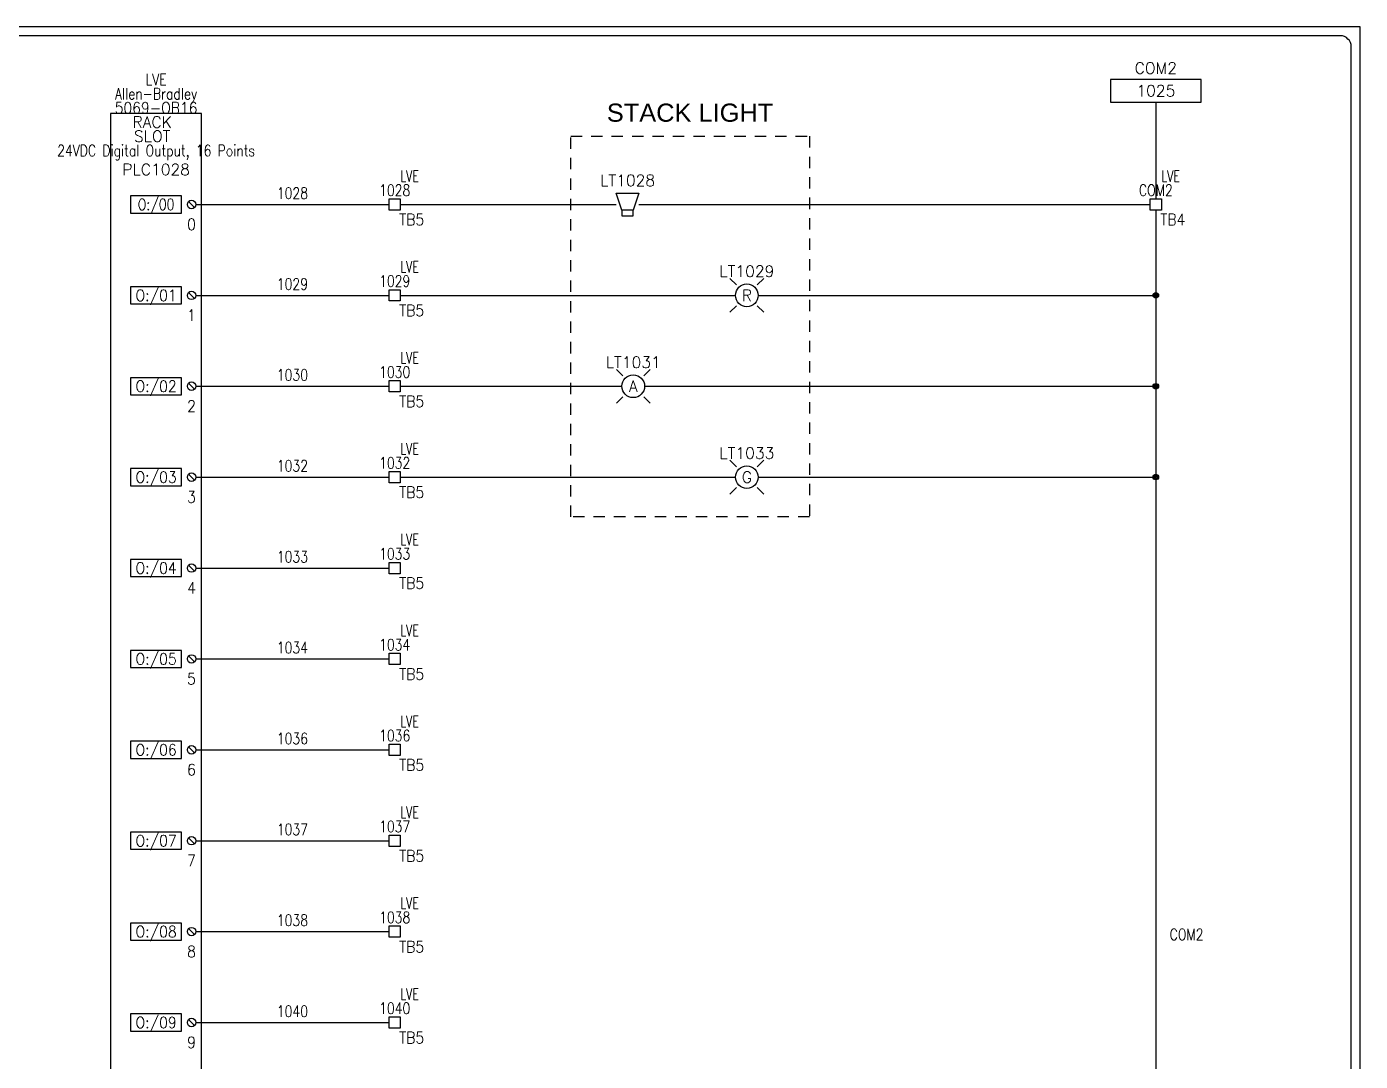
# Model space of a CAD drawing. Header units: inches. Extents: x 0 to 34.2, y 0 to 22.
# Drawn here: x 19.58 to 34.25, y 10.57 to 21.96 of the extents above; entities that cross this region are included whole.
import ezdxf
from ezdxf.enums import TextEntityAlignment as Align

# ---------------------------------------------------------------- set-up
doc = ezdxf.new("R2010")
doc.units = ezdxf.units.IN
doc.header["$MEASUREMENT"] = 0
doc.linetypes.add('HIDDEN2', pattern=[0.1875, 0.125, -0.0625])
for name, color, linetype in [('BLU_18AWG', 5, 'Continuous'), ('BLU_WHT_12AWG', 4, 'Continuous'), ('DESC', 150, 'Continuous'), ('LOC', 8, 'Continuous'), ('LOCBOX', 3, 'HIDDEN2'), ('MISC', 7, 'Continuous'), ('SYMS', 7, 'Continuous'), ('TAGS', 1, 'Continuous'), ('TERMS', 3, 'Continuous'), ('WIRENO', 3, 'Continuous'), ('WIREREF', 50, 'Continuous'), ('XREF', 7, 'Continuous')]:
    doc.layers.add(name, color=color, linetype=linetype)
doc.styles.add('Fields', font='simplex.shx', dxfattribs={"height": 0.185})
doc.styles.get("Standard").update_dxf_attribs({"font": 'arial.ttf'})
doc.styles.add('WD', font='romans.shx', dxfattribs={"height": 0.185})

# ---------------------------------------------------------------- blocks, each defined once
blk = doc.blocks.new('RG_Master_Ver_4_2_2')
at = {"color": 3}
for p, q in [((34.028, 21.856), (0.25, 21.856)), ((34.15, 0.194), (34.15, 21.734))]:
    blk.add_line(p, q, dxfattribs=at)
blk.add_lwpolyline([(0, -0.044), (34.25, -0.044), (34.25, 21.956), (0, 21.956)], close=True, dxfattribs=at)
blk.add_arc((34.028, 21.734), 0.122, 0, 90, dxfattribs=at)
at = {"style": 'Fields'}
for tag, p in [('DESCRIPTION_3', (13.116, 1.307)), ('DRN_3', (15.472, 1.307)), ('CHK_3', (16.529, 1.307)), ('APP_3', (17.552, 1.307)), ('DATE_3', (18.829, 1.307)), ('CUSTOMER', (28.997, 1.214)), ('DRAWING_DESC', (32.229, 1.246)), ('DESCRIPTION_2', (13.116, 0.951)), ('DRN_2', (15.472, 0.951)), ('CHK_2', (16.529, 0.951)), ('APP_2', (17.552, 0.951)), ('DATE_2', (18.829, 0.951)), ('DRAWING_#', (32.125, 0.894)), ('SIZE', (30.715, 0.894)), ('REV', (33.543, 0.894)), ('DESCRIPTION_1', (13.116, 0.596)), ('DRN_1', (15.472, 0.596)), ('CHK_1', (16.529, 0.596)), ('APP_1', (17.552, 0.596)), ('DATE_1', (18.829, 0.596)), ('PROJECT_#', (28.981, 0.581)), ('DRN_BY', (30.875, 0.524)), ('CHK_BY', (31.762, 0.524)), ('APP_BY', (32.75, 0.524)), ('SCALE', (33.652, 0.524)), ('PROJECT_NAME', (29.021, 0.176)), ('SHEETNUM', (32.753, 0.176)), ('TTL_SHTS', (33.547, 0.176))]:
    blk.add_attdef(tag, text='', height=0.125, dxfattribs=at).set_placement(p, align=Align.CENTER)
at = {"style": 'Fields', "flags": 9}
blk.add_attdef('WD_TB', (9.953, 0.194), '', height=0.0638, dxfattribs=at)
blk = doc.blocks.new('HA2D1_REF_1')
for p, q in [((0, 0.25), (0, 0)), ((1, 0.25), (0, 0.25)), ((1, 0), (1, 0.25)), ((0, 0), (1, 0))]:
    blk.add_line(p, q)
at = {"style": 'WD'}
for tag, p in [('DESC1', (0.5, 0.3125)), ('XREF', (0.5, 0.0625))]:
    blk.add_attdef(tag, text='', height=0.125, dxfattribs=at).set_placement(p, align=Align.CENTER)
at = {"style": 'WD', "flags": 1}
blk.add_attdef('SIGCODE', text='', height=0.125, dxfattribs=at).set_placement((0.5, -0.125), align=Align.CENTER)
blk = doc.blocks.new('PLCIO_16D3')
at = {"layer": 'SYMS'}
for p, q in [((0.5, 1), (-0.5, 1)), ((-0.5, 1), (-0.5, -17.5)), ((0.5, -17.5), (0.5, 1)), ((0.281, 0.094), (-0.281, 0.094)), ((-0.281, 0.094), (-0.281, -0.094)), ((0.281, -0.094), (0.281, 0.094)), ((0.357, 0.033), (0.424, -0.033)), ((-0.281, -0.094), (0.281, -0.094)), ((0.281, -0.906), (-0.281, -0.906)), ((-0.281, -0.906), (-0.281, -1.094)), ((0.281, -1.094), (0.281, -0.906)), ((0.357, -0.967), (0.424, -1.033)), ((-0.281, -1.094), (0.281, -1.094)), ((0.281, -1.906), (-0.281, -1.906)), ((-0.281, -1.906), (-0.281, -2.094)), ((0.281, -2.094), (0.281, -1.906)), ((0.357, -1.967), (0.424, -2.033)), ((-0.281, -2.094), (0.281, -2.094)), ((0.281, -2.906), (-0.281, -2.906)), ((-0.281, -2.906), (-0.281, -3.094)), ((0.281, -3.094), (0.281, -2.906)), ((0.357, -2.967), (0.424, -3.033)), ((-0.281, -3.094), (0.281, -3.094)), ((0.281, -3.906), (-0.281, -3.906)), ((-0.281, -3.906), (-0.281, -4.094)), ((0.281, -4.094), (0.281, -3.906)), ((-0.281, -4.094), (0.281, -4.094)), ((0.357, -3.967), (0.424, -4.033)), ((0.281, -4.906), (-0.281, -4.906)), ((-0.281, -4.906), (-0.281, -5.094)), ((0.281, -5.094), (0.281, -4.906)), ((0.357, -4.967), (0.424, -5.033)), ((-0.281, -5.094), (0.281, -5.094)), ((0.281, -5.906), (-0.281, -5.906)), ((-0.281, -5.906), (-0.281, -6.094)), ((0.281, -6.094), (0.281, -5.906)), ((0.357, -5.967), (0.424, -6.033)), ((-0.281, -6.094), (0.281, -6.094)), ((0.281, -6.906), (-0.281, -6.906)), ((-0.281, -6.906), (-0.281, -7.094)), ((0.281, -7.094), (0.281, -6.906)), ((0.357, -6.967), (0.424, -7.033)), ((-0.281, -7.094), (0.281, -7.094)), ((0.281, -7.906), (-0.281, -7.906)), ((-0.281, -7.906), (-0.281, -8.094)), ((0.281, -8.094), (0.281, -7.906)), ((0.357, -7.967), (0.424, -8.033)), ((-0.281, -8.094), (0.281, -8.094)), ((0.281, -8.906), (-0.281, -8.906)), ((-0.281, -8.906), (-0.281, -9.094)), ((0.281, -9.094), (0.281, -8.906)), ((-0.281, -9.094), (0.281, -9.094)), ((0.357, -8.967), (0.424, -9.033)), ((0.281, -9.906), (-0.281, -9.906)), ((-0.281, -9.906), (-0.281, -10.094)), ((0.281, -10.094), (0.281, -9.906)), ((0.357, -9.967), (0.424, -10.033)), ((-0.281, -10.094), (0.281, -10.094)), ((0.281, -10.906), (-0.281, -10.906)), ((-0.281, -10.906), (-0.281, -11.094)), ((0.281, -11.094), (0.281, -10.906)), ((0.357, -10.967), (0.424, -11.033)), ((-0.281, -11.094), (0.281, -11.094)), ((0.281, -11.906), (-0.281, -11.906)), ((-0.281, -11.906), (-0.281, -12.094)), ((0.281, -12.094), (0.281, -11.906)), ((0.357, -11.967), (0.424, -12.033)), ((-0.281, -12.094), (0.281, -12.094)), ((0.281, -12.906), (-0.281, -12.906)), ((-0.281, -12.906), (-0.281, -13.094)), ((0.281, -13.094), (0.281, -12.906)), ((0.357, -12.967), (0.424, -13.033)), ((-0.281, -13.094), (0.281, -13.094)), ((0.281, -13.906), (-0.281, -13.906)), ((-0.281, -13.906), (-0.281, -14.094)), ((0.281, -14.094), (0.281, -13.906)), ((0.357, -13.967), (0.424, -14.033)), ((-0.281, -14.094), (0.281, -14.094)), ((0.281, -14.906), (-0.281, -14.906)), ((-0.281, -14.906), (-0.281, -15.094)), ((0.281, -15.094), (0.281, -14.906)), ((0.357, -14.967), (0.424, -15.033)), ((-0.281, -15.094), (0.281, -15.094)), ((-0.357, -15.967), (-0.424, -16.033)), ((0.357, -16.967), (0.424, -17.033)), ((-0.5, -17.5), (0.5, -17.5))]:
    blk.add_line(p, q, dxfattribs=at)
for centre in [(0.391, 0), (0.391, -1), (0.391, -2), (0.391, -3), (0.391, -4), (0.391, -5), (0.391, -6), (0.391, -7), (0.391, -8), (0.391, -9), (0.391, -10), (0.391, -11), (0.391, -12), (0.391, -13), (0.391, -14), (0.391, -15), (-0.391, -16), (0.391, -17)]:
    blk.add_circle(centre, 0.0469, dxfattribs=at)
at = {"layer": 'SYMS', "style": 'WD'}
for tag, width, p in [('INST', 0.8, (0, 1.482)), ('LOC', 0.8, (0, 1.312)), ('MFG', 0.8, (0, 1.156)), ('CAT', 0.9, (0, 1)), ('DESC', 0.8, (0, 0.53))]:
    blk.add_attdef(tag, text='', height=0.125, dxfattribs=dict(at, width=width)).set_placement(p, align=Align.CENTER)
at = {"layer": 'SYMS', "linetype": 'Continuous', "style": 'WD', "flags": 9}
blk.add_attdef('ASSYCODE', text='', height=0.01, dxfattribs=at).set_placement((0.23, 1.071), align=Align.CENTER)
at = {"layer": 'SYMS', "style": 'WD'}
for tag, p in [('LINE1', (0, 0.844)), ('LINE2', (0, 0.688)), ('TAG', (0, 0.322))]:
    blk.add_attdef(tag, text='', height=0.125, dxfattribs=at).set_placement(p, align=Align.CENTER)
at = {"layer": 'SYMS', "style": 'WD', "width": 0.9}
for tag, p in [('DESCA01', (-0.688, 0.031)), ('DESCB01', (-0.688, -0.125)), ('DESCC01', (-0.688, -0.281)), ('DESCD01', (-0.688, -0.438)), ('DESCE01', (-0.688, -0.594)), ('DESCA02', (-0.688, -0.969)), ('DESCB02', (-0.688, -1.125)), ('DESCC02', (-0.688, -1.281)), ('DESCD02', (-0.688, -1.438)), ('DESCE02', (-0.688, -1.594)), ('DESCA03', (-0.688, -1.969)), ('DESCB03', (-0.688, -2.125)), ('DESCC03', (-0.688, -2.281)), ('DESCD03', (-0.688, -2.438)), ('DESCE03', (-0.688, -2.594)), ('DESCA04', (-0.688, -2.969)), ('DESCB04', (-0.688, -3.125)), ('DESCC04', (-0.688, -3.281)), ('DESCD04', (-0.688, -3.438)), ('DESCE04', (-0.688, -3.594)), ('DESCA05', (-0.688, -3.969)), ('DESCB05', (-0.688, -4.125)), ('DESCC05', (-0.688, -4.281)), ('DESCD05', (-0.688, -4.438)), ('DESCE05', (-0.688, -4.594)), ('DESCA06', (-0.688, -4.969)), ('DESCB06', (-0.688, -5.125)), ('DESCC06', (-0.688, -5.281)), ('DESCD06', (-0.688, -5.438)), ('DESCE06', (-0.688, -5.594)), ('DESCA07', (-0.688, -5.969)), ('DESCB07', (-0.688, -6.125)), ('DESCC07', (-0.688, -6.281)), ('DESCD07', (-0.688, -6.438)), ('DESCE07', (-0.688, -6.594)), ('DESCA08', (-0.688, -6.969)), ('DESCB08', (-0.688, -7.125)), ('DESCC08', (-0.688, -7.281)), ('DESCD08', (-0.688, -7.438)), ('DESCE08', (-0.688, -7.594)), ('DESCA09', (-0.688, -7.969)), ('DESCB09', (-0.688, -8.125)), ('DESCC09', (-0.688, -8.281)), ('DESCD09', (-0.688, -8.438)), ('DESCE09', (-0.688, -8.594)), ('DESCA10', (-0.688, -8.969)), ('DESCB10', (-0.688, -9.125)), ('DESCC10', (-0.688, -9.281)), ('DESCD10', (-0.688, -9.438)), ('DESCE10', (-0.688, -9.594)), ('DESCA11', (-0.688, -9.969)), ('DESCB11', (-0.688, -10.125)), ('DESCC11', (-0.688, -10.281)), ('DESCD11', (-0.688, -10.438)), ('DESCE11', (-0.688, -10.594)), ('DESCA12', (-0.688, -10.969)), ('DESCB12', (-0.688, -11.125)), ('DESCC12', (-0.688, -11.281)), ('DESCD12', (-0.688, -11.438)), ('DESCE12', (-0.688, -11.594)), ('DESCA13', (-0.688, -11.969)), ('DESCB13', (-0.688, -12.125)), ('DESCC13', (-0.688, -12.281)), ('DESCD13', (-0.688, -12.438)), ('DESCE13', (-0.688, -12.594)), ('DESCA14', (-0.688, -12.969)), ('DESCB14', (-0.688, -13.125)), ('DESCC14', (-0.688, -13.281)), ('DESCD14', (-0.688, -13.438)), ('DESCE14', (-0.688, -13.594)), ('DESCA15', (-0.688, -13.969)), ('DESCB15', (-0.688, -14.125)), ('DESCC15', (-0.688, -14.281)), ('DESCD15', (-0.688, -14.438)), ('DESCE15', (-0.688, -14.594)), ('DESCA16', (-0.688, -14.969)), ('DESCB16', (-0.688, -15.125)), ('DESCC16', (-0.688, -15.281)), ('DESCD16', (-0.688, -15.438)), ('DESCE16', (-0.688, -15.594))]:
    blk.add_attdef(tag, text='', height=0.125, dxfattribs=at).set_placement(p, align=Align.RIGHT)
at = {"layer": 'SYMS', "style": 'WD'}
for tag, width, p in [('TAGA01', 0.8, (0, 0)), ('TAGA02', 0.9, (0, -1)), ('TAGA03', 0.9, (0, -2)), ('TAGA04', 0.9, (0, -3)), ('TAGA05', 0.9, (0, -4)), ('TAGA06', 0.9, (0, -5)), ('TAGA07', 0.9, (0, -6)), ('TAGA08', 0.9, (0, -7)), ('TAGA09', 0.9, (0, -8)), ('TAGA10', 0.9, (0, -9)), ('TAGA11', 0.9, (0, -10)), ('TAGA12', 0.9, (0, -11)), ('TAGA13', 0.9, (0, -12)), ('TAGA14', 0.9, (0, -13)), ('TAGA15', 0.9, (0, -14)), ('TAGA16', 0.9, (0, -15))]:
    blk.add_attdef(tag, text='', height=0.125, dxfattribs=dict(at, width=width)).set_placement(p, align=Align.MIDDLE_CENTER)
at = {"layer": 'SYMS', "style": 'WD', "flags": 1}
for tag, p in [('X1TERM01', (0.438, 0)), ('X1TERM02', (0.438, -1)), ('X1TERM03', (0.438, -2)), ('X1TERM04', (0.438, -3)), ('X1TERM05', (0.438, -4)), ('X1TERM06', (0.438, -5)), ('X1TERM07', (0.438, -6)), ('X1TERM08', (0.438, -7)), ('X1TERM09', (0.438, -8)), ('X1TERM10', (0.438, -9)), ('X1TERM11', (0.438, -10)), ('X1TERM12', (0.438, -11)), ('X1TERM13', (0.438, -12)), ('X1TERM14', (0.438, -13)), ('X1TERM15', (0.438, -14)), ('X1TERM16', (0.438, -15)), ('X4TERM17', (-0.438, -16)), ('X1TERM18', (0.438, -17))]:
    blk.add_attdef(tag, p, '', height=0.01, dxfattribs=at)
at = {"layer": 'SYMS', "style": 'WD', "width": 0.9}
for tag, p in [('TERMDESC01', (0.625, -0.062)), ('TERMDESC02', (0.625, -1.062)), ('TERMDESC03', (0.625, -2.062)), ('TERMDESC04', (0.625, -3.062)), ('TERMDESC05', (0.625, -4.062)), ('TERMDESC06', (0.625, -5.062)), ('TERMDESC07', (0.625, -6.062)), ('TERMDESC08', (0.625, -7.062)), ('TERMDESC09', (0.625, -8.062)), ('TERMDESC10', (0.625, -9.062)), ('TERMDESC11', (0.625, -10.062)), ('TERMDESC12', (0.625, -11.062)), ('TERMDESC13', (0.625, -12.062)), ('TERMDESC14', (0.625, -13.062)), ('TERMDESC15', (0.625, -14.062)), ('TERMDESC16', (0.625, -15.062)), ('TERM17', (-0.438, -16.094))]:
    blk.add_attdef(tag, text='', height=0.125, dxfattribs=at).set_placement(p, align=Align.TOP_LEFT)
at = {"layer": 'SYMS', "style": 'WD'}
for tag, width, p in [('TERM01', 0.9, (0.438, -0.156)), ('TERM02', 0.9, (0.438, -1.156)), ('TERM03', 0.9, (0.438, -2.156)), ('TERM04', 0.9, (0.438, -3.156)), ('TERM05', 0.9, (0.438, -4.156)), ('TERM06', 0.9, (0.438, -5.156)), ('TERM07', 0.9, (0.438, -6.156)), ('TERM08', 0.9, (0.438, -7.156)), ('TERM09', 0.9, (0.438, -8.156)), ('TERM10', 0.9, (0.438, -9.156)), ('TERM11', 0.9, (0.438, -10.156)), ('TERM12', 0.9, (0.438, -11.156)), ('TERM13', 0.9, (0.438, -12.156)), ('TERM14', 0.9, (0.438, -13.156)), ('TERM15', 0.9, (0.438, -14.156)), ('TERM16', 0.9, (0.438, -15.156)), ('TERMDESC17', 0.8, (-0.625, -16.062)), ('TERMDESC18', 0.9, (-0.625, -17.062)), ('TERM18', 0.9, (0.438, -17.094))]:
    blk.add_attdef(tag, text='', height=0.125, dxfattribs=dict(at, width=width)).set_placement(p, align=Align.TOP_RIGHT)
blk = doc.blocks.new('WD_WNH')
at = {"linetype": 'Continuous', "style": 'WD', "width": 0.8}
blk.add_attdef('WIRENO', text='', height=0.125, dxfattribs=at).set_placement((0, 0.062), align=Align.CENTER)
at = {"style": 'WD', "flags": 1}
for tag, p in [('W01USER', (0, 0.078)), ('W02USER', (0, 0.07)), ('W03USER', (0, 0.062)), ('W04USER', (0, 0.055)), ('W05USER', (0, 0.047)), ('W06USER', (0, 0.039)), ('W07USER', (0, 0.031)), ('W08USER', (0, 0.023)), ('W09USER', (0, 0.016)), ('W10USER', (0, 0.008))]:
    blk.add_attdef(tag, text='', height=0.005, dxfattribs=at).set_placement(p, align=Align.CENTER)
blk = doc.blocks.new('WD_WNV')
at = {"linetype": 'Continuous', "style": 'WD', "width": 0.8}
blk.add_attdef('WIRENO', text='', height=0.125, dxfattribs=at).set_placement((-0.05, 0), align=Align.MIDDLE_RIGHT)
at = {"style": 'WD', "flags": 1}
for tag, p in [('W01USER', (-0.062, 0.094)), ('W02USER', (-0.062, 0.086)), ('W03USER', (-0.062, 0.078)), ('W04USER', (-0.062, 0.07)), ('W05USER', (-0.062, 0.062)), ('W06USER', (-0.062, 0.055)), ('W07USER', (-0.062, 0.047)), ('W08USER', (-0.062, 0.039)), ('W09USER', (-0.062, 0.031)), ('W10USER', (-0.062, 0.023))]:
    blk.add_attdef(tag, text='', height=0.005, dxfattribs=at).set_placement(p, align=Align.CENTER)
blk = doc.blocks.new('HLT1R')
for p, q in [((-0.115, 0.115), (-0.186, 0.186)), ((0.115, 0.115), (0.186, 0.186)), ((-0.115, -0.115), (-0.186, -0.186)), ((0.115, -0.115), (0.186, -0.186))]:
    blk.add_line(p, q)
blk.add_circle((0, 0), 0.125)
at = {"style": 'WD', "width": 0.7}
for tag, p in [('INST', (0.006, 0.528)), ('LOC', (0.006, 0.359))]:
    blk.add_attdef(tag, text='', height=0.125, dxfattribs=at).set_placement(p, align=Align.CENTER)
at = {"style": 'WD'}
blk.add_attdef('TAG1', text='', height=0.125, dxfattribs=at).set_placement((0, 0.202), align=Align.CENTER)
at = {"style": 'WD', "flags": 9}
blk.add_attdef('FAMILY', text='', height=0.01, dxfattribs=at).set_placement((-0.005, 0.161), align=Align.CENTER)
at = {"style": 'WD'}
blk.add_attdef('COLOR', text='', height=0.125, dxfattribs=at).set_placement((0, 0), align=Align.MIDDLE)
at = {"style": 'WD', "flags": 1}
for tag, p in [('X4TERM01', (-0.125, 0)), ('X1TERM02', (0.125, 0))]:
    blk.add_attdef(tag, p, '', height=0.0125, dxfattribs=at)
at = {"linetype": 'Continuous', "style": 'WD', "flags": 9}
blk.add_attdef('ASSYCODE', text='', height=0.01, dxfattribs=at).set_placement((-0.003, 0.098), align=Align.CENTER)
at = {"linetype": 'Continuous', "style": 'WD', "flags": 1}
for tag, p in [('MFG', (0, 0.121)), ('CAT', (0, 0.14))]:
    blk.add_attdef(tag, text='', height=0.01, dxfattribs=at).set_placement(p, align=Align.MIDDLE)
at = {"style": 'WD'}
for tag, p, width in [('DESC1', (1.125, 0), 0.9), ('WDTAGALT', (1.125, -0.312), 0.7)]:
    blk.add_attdef(tag, p, '', height=0.125, dxfattribs=dict(at, width=width))
at = {"linetype": 'Continuous', "style": 'WD', "flags": 8}
blk.add_attdef('TERM01', text='', height=0.125, dxfattribs=at).set_placement((-0.175, -0.031), align=Align.TOP_RIGHT)
blk.add_attdef('TERM02', text='', height=0.125, dxfattribs=at).set_placement((0.175, -0.031), align=Align.TOP_LEFT)
at = {"style": 'WD', "width": 0.9}
blk.add_attdef('DESC2', text='', height=0.125, dxfattribs=at).set_placement((1.125, -0.031), align=Align.TOP_LEFT)
blk = doc.blocks.new('HLT1A')
for p, q in [((-0.115, 0.115), (-0.186, 0.186)), ((0.115, 0.115), (0.186, 0.186)), ((-0.115, -0.115), (-0.186, -0.186)), ((0.115, -0.115), (0.186, -0.186))]:
    blk.add_line(p, q)
blk.add_circle((0, 0), 0.125)
at = {"style": 'WD', "width": 0.7}
for tag, p in [('INST', (0.006, 0.528)), ('LOC', (0.006, 0.359))]:
    blk.add_attdef(tag, text='', height=0.125, dxfattribs=at).set_placement(p, align=Align.CENTER)
at = {"style": 'WD'}
blk.add_attdef('TAG1', text='', height=0.125, dxfattribs=at).set_placement((0, 0.202), align=Align.CENTER)
at = {"style": 'WD', "flags": 9}
blk.add_attdef('FAMILY', text='', height=0.01, dxfattribs=at).set_placement((-0.005, 0.161), align=Align.CENTER)
at = {"style": 'WD'}
blk.add_attdef('COLOR', text='', height=0.125, dxfattribs=at).set_placement((0, 0), align=Align.MIDDLE)
at = {"style": 'WD', "flags": 1}
for tag, p in [('X4TERM01', (-0.125, 0)), ('X1TERM02', (0.125, 0))]:
    blk.add_attdef(tag, p, '', height=0.0125, dxfattribs=at)
at = {"linetype": 'Continuous', "style": 'WD', "flags": 9}
blk.add_attdef('ASSYCODE', text='', height=0.01, dxfattribs=at).set_placement((-0.001, 0.096), align=Align.CENTER)
at = {"linetype": 'Continuous', "style": 'WD', "flags": 1}
for tag, p in [('MFG', (0, 0.121)), ('CAT', (0, 0.14))]:
    blk.add_attdef(tag, text='', height=0.01, dxfattribs=at).set_placement(p, align=Align.MIDDLE)
at = {"style": 'WD'}
for tag, p, width in [('DESC1', (1.125, 0), 0.9), ('WDTAGALT', (1.125, -0.312), 0.7)]:
    blk.add_attdef(tag, p, '', height=0.125, dxfattribs=dict(at, width=width))
at = {"linetype": 'Continuous', "style": 'WD', "flags": 8}
blk.add_attdef('TERM01', text='', height=0.125, dxfattribs=at).set_placement((-0.175, -0.031), align=Align.TOP_RIGHT)
blk.add_attdef('TERM02', text='', height=0.125, dxfattribs=at).set_placement((0.175, -0.031), align=Align.TOP_LEFT)
at = {"style": 'WD', "width": 0.9}
blk.add_attdef('DESC2', text='', height=0.125, dxfattribs=at).set_placement((1.125, -0.031), align=Align.TOP_LEFT)
blk = doc.blocks.new('HLT1G')
for p, q in [((-0.115, 0.115), (-0.186, 0.186)), ((0.115, 0.115), (0.186, 0.186)), ((-0.115, -0.115), (-0.186, -0.186)), ((0.115, -0.115), (0.186, -0.186))]:
    blk.add_line(p, q)
blk.add_circle((0, 0), 0.125)
at = {"style": 'WD', "width": 0.7}
for tag, p in [('INST', (0.006, 0.528)), ('LOC', (0.006, 0.359))]:
    blk.add_attdef(tag, text='', height=0.125, dxfattribs=at).set_placement(p, align=Align.CENTER)
at = {"style": 'WD'}
blk.add_attdef('TAG1', text='', height=0.125, dxfattribs=at).set_placement((0, 0.202), align=Align.CENTER)
at = {"style": 'WD', "flags": 9}
blk.add_attdef('FAMILY', text='', height=0.01, dxfattribs=at).set_placement((-0.005, 0.161), align=Align.CENTER)
at = {"style": 'WD'}
blk.add_attdef('COLOR', text='', height=0.125, dxfattribs=at).set_placement((0, 0), align=Align.MIDDLE)
at = {"style": 'WD', "flags": 1}
for tag, p in [('X4TERM01', (-0.125, 0)), ('X1TERM02', (0.125, 0))]:
    blk.add_attdef(tag, p, '', height=0.0125, dxfattribs=at)
at = {"linetype": 'Continuous', "style": 'WD', "flags": 9}
blk.add_attdef('ASSYCODE', text='', height=0.01, dxfattribs=at).set_placement((-0.003, 0.096), align=Align.CENTER)
at = {"linetype": 'Continuous', "style": 'WD', "flags": 1}
for tag, p in [('MFG', (0, 0.121)), ('CAT', (0, 0.14))]:
    blk.add_attdef(tag, text='', height=0.01, dxfattribs=at).set_placement(p, align=Align.MIDDLE)
at = {"style": 'WD'}
for tag, p, width in [('DESC1', (1.125, 0), 0.9), ('WDTAGALT', (1.125, -0.312), 0.7)]:
    blk.add_attdef(tag, p, '', height=0.125, dxfattribs=dict(at, width=width))
at = {"linetype": 'Continuous', "style": 'WD', "flags": 8}
blk.add_attdef('TERM01', text='', height=0.125, dxfattribs=at).set_placement((-0.175, -0.031), align=Align.TOP_RIGHT)
blk.add_attdef('TERM02', text='', height=0.125, dxfattribs=at).set_placement((0.175, -0.031), align=Align.TOP_LEFT)
at = {"style": 'WD', "width": 0.9}
blk.add_attdef('DESC2', text='', height=0.125, dxfattribs=at).set_placement((1.125, -0.031), align=Align.TOP_LEFT)
blk = doc.blocks.new('BAN_BUZZER_1')
for p, q in [((0.062, 0.062), (0, 0.25)), ((0, 0.25), (0.25, 0.25)), ((0.25, 0.25), (0.188, 0.062))]:
    blk.add_line(p, q)
blk.add_lwpolyline([(0.062, 0), (0.188, 0), (0.188, 0.062), (0.062, 0.062)], close=True)
at = {"style": 'WD', "width": 0.7}
for tag, p in [('INST', (0.131, 0.653)), ('LOC', (0.131, 0.484))]:
    blk.add_attdef(tag, text='', height=0.125, dxfattribs=at).set_placement(p, align=Align.CENTER)
at = {"style": 'WD'}
blk.add_attdef('TAG1', text='', height=0.125, dxfattribs=at).set_placement((0.125, 0.327), align=Align.CENTER)
at = {"style": 'WD', "flags": 9}
blk.add_attdef('FAMILY', text='', height=0.01, dxfattribs=at).set_placement((0.12, 0.286), align=Align.CENTER)
at = {"linetype": 'Continuous', "style": 'WD', "flags": 9}
blk.add_attdef('ASSYCODE', text='', height=0.01, dxfattribs=at).set_placement((0.122, 0.221), align=Align.CENTER)
at = {"linetype": 'Continuous', "style": 'WD', "flags": 1}
for tag, p in [('MFG', (0.125, 0.246)), ('CAT', (0.125, 0.265))]:
    blk.add_attdef(tag, text='', height=0.01, dxfattribs=at).set_placement(p, align=Align.MIDDLE)
at = {"style": 'WD'}
for tag, p, width in [('DESC1', (1.25, 0.125), 0.9), ('WDTAGALT', (1.25, -0.187), 0.7)]:
    blk.add_attdef(tag, p, '', height=0.125, dxfattribs=dict(at, width=width))
at = {"linetype": 'Continuous', "style": 'WD', "flags": 8}
blk.add_attdef('TERM01', text='', height=0.125, dxfattribs=at).set_placement((-0.05, 0.094), align=Align.TOP_RIGHT)
at = {"style": 'WD', "flags": 1}
for tag, p in [('X4TERM01', (0, 0.125)), ('X1TERM02', (0.25, 0.125))]:
    blk.add_attdef(tag, p, '', height=0.0125, dxfattribs=at)
at = {"linetype": 'Continuous', "style": 'WD', "flags": 8}
blk.add_attdef('TERM02', text='', height=0.125, dxfattribs=at).set_placement((0.3, 0.094), align=Align.TOP_LEFT)
at = {"style": 'WD', "width": 0.9}
blk.add_attdef('DESC2', text='', height=0.125, dxfattribs=at).set_placement((1.25, 0.094), align=Align.TOP_LEFT)
blk = doc.blocks.new('WDDOT')
for radius in [0.03, 0.0187, 0.00929]:
    blk.add_circle((0, 0), radius)
blk = doc.blocks.new('HT0W01')
for p, q in [((-0.062, 0.062), (0.062, 0.062)), ((-0.062, -0.062), (-0.062, 0.062)), ((0.062, 0.062), (0.062, -0.062)), ((0.062, -0.062), (-0.062, -0.062))]:
    blk.add_line(p, q)
at = {"style": 'WD'}
for tag, p, width in [('INST', (0.062, 0.42), 0.7), ('LOC', (0.062, 0.25), 0.7), ('DESC1', (0.05, -0.385), 0.8)]:
    blk.add_attdef(tag, p, '', height=0.125, dxfattribs=dict(at, width=width))
at = {"linetype": 'Continuous', "style": 'WD', "width": 0.8, "flags": 8}
blk.add_attdef('WIRENO', text='', height=0.125, dxfattribs=at).set_placement((0, 0.094), align=Align.CENTER)
at = {"style": 'WD', "flags": 1}
for tag, p, height in [('X4TERM01', (-0.062, 0), 0.0125), ('X4TERMDESC01', (-0.055, -0.023), 0.025), ('X2TERMDESC01', (-0.006, 0.029), 0.025), ('STRIPSEQ', (0, 0), 0.00125), ('X2TERM01', (0, 0.062), 0.0125), ('X1TERMDESC01', (0.039, 0.007), 0.025), ('X1TERM01', (0.062, 0), 0.0125), ('LINKTERM', (0, -0.002), 0.00125), ('X8TERM01', (0, -0.062), 0.0125), ('X8TERMDESC01', (0, -0.054), 0.025)]:
    blk.add_attdef(tag, p, '', height=height, dxfattribs=at)
at = {"linetype": 'Continuous', "style": 'WD'}
for tag, p, height, width, flags in [('TAGSTRIP', (0.05, -0.229), 0.125, 0.9, 8), ('DESC2', (0.05, -0.541), 0.125, 0.8, 8), ('CAT', (0.213, -0.406), 0.109, 0.8, 1), ('DESC3', (0.05, -0.698), 0.125, 0.8, 8)]:
    blk.add_attdef(tag, p, '', height=height, dxfattribs=dict(at, width=width, flags=flags))
at = {"style": 'WD', "width": 0.7, "flags": 1}
blk.add_attdef('ASSYCODE', (0.062, -0.281), '', height=0.01, dxfattribs=at)
at = {"linetype": 'Continuous', "style": 'WD', "width": 0.8, "flags": 1}
blk.add_attdef('MFG', text='', height=0.109, dxfattribs=at).set_placement((0.088, -0.406), align=Align.RIGHT)

msp = doc.modelspace()

# ---------------------------------------------------------------- linework, layer by layer
at = {"layer": 'BLU_18AWG'}
for p, q in [((21.438, 20), (23.562, 20)), ((23.688, 20), (26.062, 20)), ((21.438, 19), (23.562, 19)), ((23.688, 19), (27.375, 19)), ((21.438, 18), (23.562, 18)), ((23.688, 18), (26.125, 18)), ((21.438, 17), (23.562, 17)), ((23.688, 17), (27.375, 17)), ((21.438, 16), (23.562, 16)), ((21.438, 15), (23.562, 15)), ((21.438, 14), (23.562, 14)), ((21.438, 13), (23.562, 13)), ((21.438, 12), (23.562, 12)), ((21.438, 11), (23.562, 11))]:
    msp.add_line(p, q, dxfattribs=at)
at = {"layer": 'BLU_WHT_12AWG'}
for p, q in [((32, 21.125), (32, 20.062)), ((26.312, 20), (31.938, 20)), ((32, 19.938), (32, 8.062)), ((27.625, 19), (32, 19)), ((26.375, 18), (31.938, 18)), ((31.938, 18), (32, 18)), ((27.625, 17), (32, 17))]:
    msp.add_line(p, q, dxfattribs=at)
at = {"layer": 'LOCBOX'}
msp.add_lwpolyline([(25.562, 20.75), (28.188, 20.75), (28.188, 16.562), (25.562, 16.562)], close=True, dxfattribs=at)

# ---------------------------------------------------------------- block references
msp.add_blockref('RG_Master_Ver_4_2_2', (0, 0))
at = {"layer": 'SYMS'}
ref = msp.add_blockref('PLCIO_16D3', (21, 20), dxfattribs=at)
ref.add_attrib('TERM01', '0', dxfattribs={"layer": 'TERMS', "height": 0.125, "style": 'WD', "width": 0.9}).set_placement((21.438, 19.844), align=Align.TOP_RIGHT)
ref.add_attrib('TAGA01', 'O:/00', dxfattribs={"layer": 'TAGS', "height": 0.125, "style": 'WD', "width": 0.8}).set_placement((21, 20), align=Align.MIDDLE_CENTER)
ref.add_attrib('LOC', 'LVE', dxfattribs={"layer": 'LOC', "height": 0.125, "style": 'WD', "width": 0.8}).set_placement((21, 21.312), align=Align.CENTER)
ref.add_attrib('MFG', 'Allen-Bradley', dxfattribs={"layer": 'MISC', "height": 0.125, "style": 'WD', "width": 0.8}).set_placement((21, 21.156), align=Align.CENTER)
ref.add_attrib('LINE2', 'SLOT ', dxfattribs={"layer": 'MISC', "height": 0.125, "style": 'WD'}).set_placement((21, 20.688), align=Align.CENTER)
ref.add_attrib('DESC', '24VDC Digital Output, 16 Points', dxfattribs={"layer": 'DESC', "height": 0.125, "style": 'WD', "width": 0.8}).set_placement((21, 20.53), align=Align.CENTER)
ref.add_attrib('LINE1', 'RACK ', dxfattribs={"layer": 'MISC', "height": 0.125, "style": 'WD'}).set_placement((21, 20.844), align=Align.CENTER)
ref.add_attrib('TAG', 'PLC1028', dxfattribs={"layer": 'TAGS', "height": 0.125, "style": 'WD'}).set_placement((21, 20.322), align=Align.CENTER)
ref.add_attrib('CAT', '5069-OB16', dxfattribs={"layer": 'MISC', "height": 0.125, "style": 'WD', "width": 0.9}).set_placement((21, 21), align=Align.CENTER)
ref.add_attrib('TERM02', '1', dxfattribs={"layer": 'TERMS', "height": 0.125, "style": 'WD', "width": 0.9}).set_placement((21.438, 18.844), align=Align.TOP_RIGHT)
ref.add_attrib('TAGA02', 'O:/01', dxfattribs={"layer": 'TAGS', "height": 0.125, "style": 'WD', "width": 0.9}).set_placement((21, 19), align=Align.MIDDLE_CENTER)
ref.add_attrib('TERM03', '2', dxfattribs={"layer": 'TERMS', "height": 0.125, "style": 'WD', "width": 0.9}).set_placement((21.438, 17.844), align=Align.TOP_RIGHT)
ref.add_attrib('TAGA03', 'O:/02', dxfattribs={"layer": 'TAGS', "height": 0.125, "style": 'WD', "width": 0.9}).set_placement((21, 18), align=Align.MIDDLE_CENTER)
ref.add_attrib('TERM04', '3', dxfattribs={"layer": 'TERMS', "height": 0.125, "style": 'WD', "width": 0.9}).set_placement((21.438, 16.844), align=Align.TOP_RIGHT)
ref.add_attrib('TAGA04', 'O:/03', dxfattribs={"layer": 'TAGS', "height": 0.125, "style": 'WD', "width": 0.9}).set_placement((21, 17), align=Align.MIDDLE_CENTER)
ref.add_attrib('TERM05', '4', dxfattribs={"layer": 'TERMS', "height": 0.125, "style": 'WD', "width": 0.9}).set_placement((21.438, 15.844), align=Align.TOP_RIGHT)
ref.add_attrib('TAGA05', 'O:/04', dxfattribs={"layer": 'TAGS', "height": 0.125, "style": 'WD', "width": 0.9}).set_placement((21, 16), align=Align.MIDDLE_CENTER)
ref.add_attrib('TERM06', '5', dxfattribs={"layer": 'TERMS', "height": 0.125, "style": 'WD', "width": 0.9}).set_placement((21.438, 14.844), align=Align.TOP_RIGHT)
ref.add_attrib('TAGA06', 'O:/05', dxfattribs={"layer": 'TAGS', "height": 0.125, "style": 'WD', "width": 0.9}).set_placement((21, 15), align=Align.MIDDLE_CENTER)
ref.add_attrib('TERM07', '6', dxfattribs={"layer": 'TERMS', "height": 0.125, "style": 'WD', "width": 0.9}).set_placement((21.438, 13.844), align=Align.TOP_RIGHT)
ref.add_attrib('TAGA07', 'O:/06', dxfattribs={"layer": 'TAGS', "height": 0.125, "style": 'WD', "width": 0.9}).set_placement((21, 14), align=Align.MIDDLE_CENTER)
ref.add_attrib('TERM08', '7', dxfattribs={"layer": 'TERMS', "height": 0.125, "style": 'WD', "width": 0.9}).set_placement((21.438, 12.844), align=Align.TOP_RIGHT)
ref.add_attrib('TAGA08', 'O:/07', dxfattribs={"layer": 'TAGS', "height": 0.125, "style": 'WD', "width": 0.9}).set_placement((21, 13), align=Align.MIDDLE_CENTER)
ref.add_attrib('TERM09', '8', dxfattribs={"layer": 'TERMS', "height": 0.125, "style": 'WD', "width": 0.9}).set_placement((21.438, 11.844), align=Align.TOP_RIGHT)
ref.add_attrib('TAGA09', 'O:/08', dxfattribs={"layer": 'TAGS', "height": 0.125, "style": 'WD', "width": 0.9}).set_placement((21, 12), align=Align.MIDDLE_CENTER)
ref.add_attrib('TERM10', '9', dxfattribs={"layer": 'TERMS', "height": 0.125, "style": 'WD', "width": 0.9}).set_placement((21.438, 10.844), align=Align.TOP_RIGHT)
ref.add_attrib('TAGA10', 'O:/09', dxfattribs={"layer": 'TAGS', "height": 0.125, "style": 'WD', "width": 0.9}).set_placement((21, 11), align=Align.MIDDLE_CENTER)
ref.add_attrib('TERM11', '10', dxfattribs={"layer": 'TERMS', "height": 0.125, "style": 'WD', "width": 0.9}).set_placement((21.438, 9.844), align=Align.TOP_RIGHT)
ref.add_attrib('TAGA11', 'O:/10', dxfattribs={"layer": 'TAGS', "height": 0.125, "style": 'WD', "width": 0.9}).set_placement((21, 10), align=Align.MIDDLE_CENTER)
ref.add_attrib('TERM12', '11', dxfattribs={"layer": 'TERMS', "height": 0.125, "style": 'WD', "width": 0.9}).set_placement((21.438, 8.844), align=Align.TOP_RIGHT)
ref.add_attrib('TAGA12', 'O:/11', dxfattribs={"layer": 'TAGS', "height": 0.125, "style": 'WD', "width": 0.9}).set_placement((21, 9), align=Align.MIDDLE_CENTER)
ref.add_attrib('TERM13', '12', dxfattribs={"layer": 'TERMS', "height": 0.125, "style": 'WD', "width": 0.9}).set_placement((21.438, 7.844), align=Align.TOP_RIGHT)
ref.add_attrib('TAGA13', 'O:/12', dxfattribs={"layer": 'TAGS', "height": 0.125, "style": 'WD', "width": 0.9}).set_placement((21, 8), align=Align.MIDDLE_CENTER)
ref.add_attrib('TERM14', '13', dxfattribs={"layer": 'TERMS', "height": 0.125, "style": 'WD', "width": 0.9}).set_placement((21.438, 6.844), align=Align.TOP_RIGHT)
ref.add_attrib('TAGA14', 'O:/13', dxfattribs={"layer": 'TAGS', "height": 0.125, "style": 'WD', "width": 0.9}).set_placement((21, 7), align=Align.MIDDLE_CENTER)
ref.add_attrib('TERM15', '14', dxfattribs={"layer": 'TERMS', "height": 0.125, "style": 'WD', "width": 0.9}).set_placement((21.438, 5.844), align=Align.TOP_RIGHT)
ref.add_attrib('TAGA15', 'O:/14', dxfattribs={"layer": 'TAGS', "height": 0.125, "style": 'WD', "width": 0.9}).set_placement((21, 6), align=Align.MIDDLE_CENTER)
ref.add_attrib('TERM16', '15', dxfattribs={"layer": 'TERMS', "height": 0.125, "style": 'WD', "width": 0.9}).set_placement((21.438, 4.844), align=Align.TOP_RIGHT)
ref.add_attrib('TAGA16', 'O:/15', dxfattribs={"layer": 'TAGS', "height": 0.125, "style": 'WD', "width": 0.9}).set_placement((21, 5), align=Align.MIDDLE_CENTER)
ref.add_attrib('TERM17', '16', dxfattribs={"layer": 'TERMS', "height": 0.125, "style": 'WD', "width": 0.9}).set_placement((20.562, 3.906), align=Align.TOP_LEFT)
ref.add_attrib('TERMDESC17', 'LA+', dxfattribs={"layer": 'TERMS', "height": 0.125, "style": 'WD', "width": 0.8}).set_placement((20.375, 3.938), align=Align.TOP_RIGHT)
ref.add_attrib('TERM18', '17', dxfattribs={"layer": 'TERMS', "height": 0.125, "style": 'WD', "width": 0.9}).set_placement((21.438, 2.906), align=Align.TOP_RIGHT)
ref.add_attrib('TERMDESC18', 'LA-', dxfattribs={"layer": 'TERMS', "height": 0.125, "style": 'WD', "width": 0.9}).set_placement((20.375, 2.938), align=Align.TOP_RIGHT)
ref = msp.add_blockref('HA2D1_REF_1', (31.5, 21.125), dxfattribs=at)
ref.add_attrib('XREF', '1025', dxfattribs={"layer": 'XREF', "height": 0.125, "style": 'WD'}).set_placement((32, 21.188), align=Align.CENTER)
ref.add_attrib('DESC1', 'COM2', dxfattribs={"layer": 'DESC', "height": 0.125, "style": 'WD'}).set_placement((32, 21.438), align=Align.CENTER)
ref = msp.add_blockref('HT0W01', (23.625, 20), dxfattribs=at)
ref.add_attrib('LOC', 'LVE', (23.688, 20.25), dxfattribs={"layer": 'LOC', "height": 0.125, "style": 'WD', "width": 0.7})
ref.add_attrib('WIRENO', '1028', dxfattribs={"layer": 'WIREREF', "linetype": 'Continuous', "height": 0.125, "style": 'WD', "width": 0.8, "flags": 8}).set_placement((23.625, 20.094), align=Align.CENTER)
ref.add_attrib('TAGSTRIP', 'TB5', (23.675, 19.771), dxfattribs={"layer": 'TAGS', "linetype": 'Continuous', "height": 0.125, "style": 'WD', "width": 0.9, "flags": 8})
ref = msp.add_blockref('BAN_BUZZER_1', (26.062, 19.875), dxfattribs=at)
ref.add_attrib('TAG1', 'LT1028', dxfattribs={"layer": 'TAGS', "height": 0.125, "style": 'WD'}).set_placement((26.188, 20.202), align=Align.CENTER)
ref = msp.add_blockref('HT0W01', (32, 20), dxfattribs=at)
ref.add_attrib('LOC', 'LVE', (32.062, 20.25), dxfattribs={"layer": 'LOC', "height": 0.125, "style": 'WD', "width": 0.7})
ref.add_attrib('WIRENO', 'COM2', dxfattribs={"layer": 'WIREREF', "linetype": 'Continuous', "height": 0.125, "style": 'WD', "width": 0.8, "flags": 8}).set_placement((32, 20.094), align=Align.CENTER)
ref.add_attrib('TAGSTRIP', 'TB4', (32.05, 19.771), dxfattribs={"layer": 'TAGS', "linetype": 'Continuous', "height": 0.125, "style": 'WD', "width": 0.9, "flags": 8})
ref = msp.add_blockref('HT0W01', (23.625, 19), dxfattribs=at)
ref.add_attrib('LOC', 'LVE', (23.688, 19.25), dxfattribs={"layer": 'LOC', "height": 0.125, "style": 'WD', "width": 0.7})
ref.add_attrib('WIRENO', '1029', dxfattribs={"layer": 'WIREREF', "linetype": 'Continuous', "height": 0.125, "style": 'WD', "width": 0.8, "flags": 8}).set_placement((23.625, 19.094), align=Align.CENTER)
ref.add_attrib('TAGSTRIP', 'TB5', (23.675, 18.771), dxfattribs={"layer": 'TAGS', "linetype": 'Continuous', "height": 0.125, "style": 'WD', "width": 0.9, "flags": 8})
ref = msp.add_blockref('HLT1R', (27.5, 19), dxfattribs=at)
ref.add_attrib('TAG1', 'LT1029', dxfattribs={"layer": 'TAGS', "height": 0.125, "style": 'WD'}).set_placement((27.5, 19.202), align=Align.CENTER)
ref.add_attrib('COLOR', 'R', dxfattribs={"layer": 'MISC', "height": 0.125, "style": 'WD'}).set_placement((27.5, 19), align=Align.MIDDLE)
for p in [(32, 19), (32, 18), (32, 17)]:
    msp.add_blockref('WDDOT', p, dxfattribs=at)
ref = msp.add_blockref('HT0W01', (23.625, 18), dxfattribs=at)
ref.add_attrib('LOC', 'LVE', (23.688, 18.25), dxfattribs={"layer": 'LOC', "height": 0.125, "style": 'WD', "width": 0.7})
ref.add_attrib('WIRENO', '1030', dxfattribs={"layer": 'WIREREF', "linetype": 'Continuous', "height": 0.125, "style": 'WD', "width": 0.8, "flags": 8}).set_placement((23.625, 18.094), align=Align.CENTER)
ref.add_attrib('TAGSTRIP', 'TB5', (23.675, 17.771), dxfattribs={"layer": 'TAGS', "linetype": 'Continuous', "height": 0.125, "style": 'WD', "width": 0.9, "flags": 8})
ref = msp.add_blockref('HLT1A', (26.25, 18), dxfattribs=at)
ref.add_attrib('TAG1', 'LT1031', dxfattribs={"layer": 'TAGS', "height": 0.125, "style": 'WD'}).set_placement((26.25, 18.202), align=Align.CENTER)
ref.add_attrib('COLOR', 'A', dxfattribs={"layer": 'MISC', "height": 0.125, "style": 'WD'}).set_placement((26.25, 18), align=Align.MIDDLE)
ref = msp.add_blockref('HT0W01', (23.625, 17), dxfattribs=at)
ref.add_attrib('LOC', 'LVE', (23.688, 17.25), dxfattribs={"layer": 'LOC', "height": 0.125, "style": 'WD', "width": 0.7})
ref.add_attrib('WIRENO', '1032', dxfattribs={"layer": 'WIREREF', "linetype": 'Continuous', "height": 0.125, "style": 'WD', "width": 0.8, "flags": 8}).set_placement((23.625, 17.094), align=Align.CENTER)
ref.add_attrib('TAGSTRIP', 'TB5', (23.675, 16.771), dxfattribs={"layer": 'TAGS', "linetype": 'Continuous', "height": 0.125, "style": 'WD', "width": 0.9, "flags": 8})
ref = msp.add_blockref('HLT1G', (27.5, 17), dxfattribs=at)
ref.add_attrib('TAG1', 'LT1033', dxfattribs={"layer": 'TAGS', "height": 0.125, "style": 'WD'}).set_placement((27.5, 17.202), align=Align.CENTER)
ref.add_attrib('COLOR', 'G', dxfattribs={"layer": 'MISC', "height": 0.125, "style": 'WD'}).set_placement((27.5, 17), align=Align.MIDDLE)
ref = msp.add_blockref('HT0W01', (23.625, 16), dxfattribs=at)
ref.add_attrib('LOC', 'LVE', (23.688, 16.25), dxfattribs={"layer": 'LOC', "height": 0.125, "style": 'WD', "width": 0.7})
ref.add_attrib('WIRENO', '1033', dxfattribs={"layer": 'WIREREF', "linetype": 'Continuous', "height": 0.125, "style": 'WD', "width": 0.8, "flags": 8}).set_placement((23.625, 16.094), align=Align.CENTER)
ref.add_attrib('TAGSTRIP', 'TB5', (23.675, 15.771), dxfattribs={"layer": 'TAGS', "linetype": 'Continuous', "height": 0.125, "style": 'WD', "width": 0.9, "flags": 8})
ref = msp.add_blockref('HT0W01', (23.625, 15), dxfattribs=at)
ref.add_attrib('LOC', 'LVE', (23.688, 15.25), dxfattribs={"layer": 'LOC', "height": 0.125, "style": 'WD', "width": 0.7})
ref.add_attrib('WIRENO', '1034', dxfattribs={"layer": 'WIREREF', "linetype": 'Continuous', "height": 0.125, "style": 'WD', "width": 0.8, "flags": 8}).set_placement((23.625, 15.094), align=Align.CENTER)
ref.add_attrib('TAGSTRIP', 'TB5', (23.675, 14.771), dxfattribs={"layer": 'TAGS', "linetype": 'Continuous', "height": 0.125, "style": 'WD', "width": 0.9, "flags": 8})
ref = msp.add_blockref('HT0W01', (23.625, 14), dxfattribs=at)
ref.add_attrib('LOC', 'LVE', (23.688, 14.25), dxfattribs={"layer": 'LOC', "height": 0.125, "style": 'WD', "width": 0.7})
ref.add_attrib('WIRENO', '1036', dxfattribs={"layer": 'WIREREF', "linetype": 'Continuous', "height": 0.125, "style": 'WD', "width": 0.8, "flags": 8}).set_placement((23.625, 14.094), align=Align.CENTER)
ref.add_attrib('TAGSTRIP', 'TB5', (23.675, 13.771), dxfattribs={"layer": 'TAGS', "linetype": 'Continuous', "height": 0.125, "style": 'WD', "width": 0.9, "flags": 8})
ref = msp.add_blockref('HT0W01', (23.625, 13), dxfattribs=at)
ref.add_attrib('LOC', 'LVE', (23.688, 13.25), dxfattribs={"layer": 'LOC', "height": 0.125, "style": 'WD', "width": 0.7})
ref.add_attrib('WIRENO', '1037', dxfattribs={"layer": 'WIREREF', "linetype": 'Continuous', "height": 0.125, "style": 'WD', "width": 0.8, "flags": 8}).set_placement((23.625, 13.094), align=Align.CENTER)
ref.add_attrib('TAGSTRIP', 'TB5', (23.675, 12.771), dxfattribs={"layer": 'TAGS', "linetype": 'Continuous', "height": 0.125, "style": 'WD', "width": 0.9, "flags": 8})
ref = msp.add_blockref('HT0W01', (23.625, 12), dxfattribs=at)
ref.add_attrib('LOC', 'LVE', (23.688, 12.25), dxfattribs={"layer": 'LOC', "height": 0.125, "style": 'WD', "width": 0.7})
ref.add_attrib('WIRENO', '1038', dxfattribs={"layer": 'WIREREF', "linetype": 'Continuous', "height": 0.125, "style": 'WD', "width": 0.8, "flags": 8}).set_placement((23.625, 12.094), align=Align.CENTER)
ref.add_attrib('TAGSTRIP', 'TB5', (23.675, 11.771), dxfattribs={"layer": 'TAGS', "linetype": 'Continuous', "height": 0.125, "style": 'WD', "width": 0.9, "flags": 8})
ref = msp.add_blockref('HT0W01', (23.625, 11), dxfattribs=at)
ref.add_attrib('LOC', 'LVE', (23.688, 11.25), dxfattribs={"layer": 'LOC', "height": 0.125, "style": 'WD', "width": 0.7})
ref.add_attrib('WIRENO', '1040', dxfattribs={"layer": 'WIREREF', "linetype": 'Continuous', "height": 0.125, "style": 'WD', "width": 0.8, "flags": 8}).set_placement((23.625, 11.094), align=Align.CENTER)
ref.add_attrib('TAGSTRIP', 'TB5', (23.675, 10.771), dxfattribs={"layer": 'TAGS', "linetype": 'Continuous', "height": 0.125, "style": 'WD', "width": 0.9, "flags": 8})
at = {"layer": 'WIRENO'}
ref = msp.add_blockref('WD_WNH', (22.5, 20), dxfattribs=at)
ref.add_attrib('WIRENO', '1028', dxfattribs={"linetype": 'Continuous', "height": 0.125, "style": 'WD', "width": 0.8}).set_placement((22.5, 20.062), align=Align.CENTER)
ref = msp.add_blockref('WD_WNH', (22.5, 19), dxfattribs=at)
ref.add_attrib('WIRENO', '1029', dxfattribs={"linetype": 'Continuous', "height": 0.125, "style": 'WD', "width": 0.8}).set_placement((22.5, 19.062), align=Align.CENTER)
ref = msp.add_blockref('WD_WNH', (22.5, 18), dxfattribs=at)
ref.add_attrib('WIRENO', '1030', dxfattribs={"linetype": 'Continuous', "height": 0.125, "style": 'WD', "width": 0.8}).set_placement((22.5, 18.062), align=Align.CENTER)
ref = msp.add_blockref('WD_WNH', (22.5, 17), dxfattribs=at)
ref.add_attrib('WIRENO', '1032', dxfattribs={"linetype": 'Continuous', "height": 0.125, "style": 'WD', "width": 0.8}).set_placement((22.5, 17.062), align=Align.CENTER)
ref = msp.add_blockref('WD_WNH', (22.5, 16), dxfattribs=at)
ref.add_attrib('WIRENO', '1033', dxfattribs={"linetype": 'Continuous', "height": 0.125, "style": 'WD', "width": 0.8}).set_placement((22.5, 16.062), align=Align.CENTER)
ref = msp.add_blockref('WD_WNH', (22.5, 15), dxfattribs=at)
ref.add_attrib('WIRENO', '1034', dxfattribs={"linetype": 'Continuous', "height": 0.125, "style": 'WD', "width": 0.8}).set_placement((22.5, 15.062), align=Align.CENTER)
ref = msp.add_blockref('WD_WNH', (22.5, 14), dxfattribs=at)
ref.add_attrib('WIRENO', '1036', dxfattribs={"linetype": 'Continuous', "height": 0.125, "style": 'WD', "width": 0.8}).set_placement((22.5, 14.062), align=Align.CENTER)
ref = msp.add_blockref('WD_WNH', (22.5, 13), dxfattribs=at)
ref.add_attrib('WIRENO', '1037', dxfattribs={"linetype": 'Continuous', "height": 0.125, "style": 'WD', "width": 0.8}).set_placement((22.5, 13.062), align=Align.CENTER)
ref = msp.add_blockref('WD_WNH', (22.5, 12), dxfattribs=at)
ref.add_attrib('WIRENO', '1038', dxfattribs={"linetype": 'Continuous', "height": 0.125, "style": 'WD', "width": 0.8}).set_placement((22.5, 12.062), align=Align.CENTER)
ref = msp.add_blockref('WD_WNV', (32, 11.5), dxfattribs=at)
ref.add_attrib('WIRENO', 'COM2', dxfattribs={"linetype": 'Continuous', "height": 0.125, "style": 'WD', "width": 0.8}).set_placement((32.525, 11.969), align=Align.MIDDLE_RIGHT)
ref = msp.add_blockref('WD_WNH', (22.5, 11), dxfattribs=at)
ref.add_attrib('WIRENO', '1040', dxfattribs={"linetype": 'Continuous', "height": 0.125, "style": 'WD', "width": 0.8}).set_placement((22.5, 11.062), align=Align.CENTER)

# ---------------------------------------------------------------- texts
at = {"layer": 'LOCBOX'}
msp.add_text('STACK LIGHT', height=0.2, dxfattribs=at).set_placement((26.875, 20.85), align=Align.BOTTOM_CENTER)

doc.saveas('drawing.dxf')
